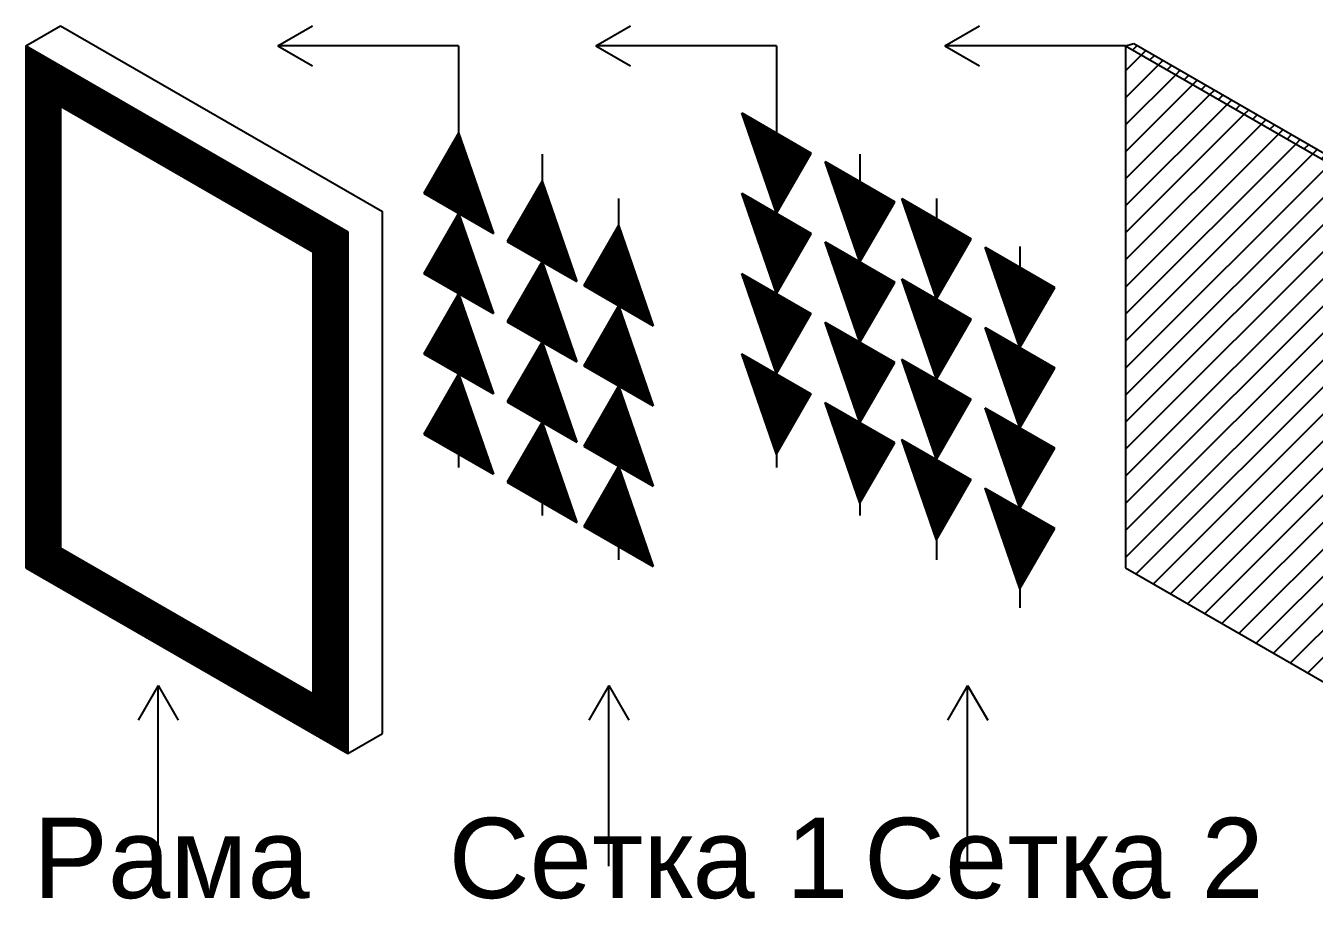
# Model space of a CAD drawing. Header units: millimetres. Extents: x -3079 to 6366, y 6362 to 11451.
# Drawn here: x 702 to 3911, y 6362 to 8537 of the extents above; entities that cross this region are included whole.
import ezdxf

# ---------------------------------------------------------------- set-up
doc = ezdxf.new("R2010")
doc.units = ezdxf.units.MM
doc.layers.add('ТОнкие', color=7, linetype='Continuous', lineweight=25)
doc.styles.get("Standard").update_dxf_attribs({"font": 'arial.ttf'})

msp = doc.modelspace()

# ---------------------------------------------------------------- hatches: boundary and pattern name
at = {"layer": 'ТОнкие', "true_color": 0xc8c92d}
h = msp.add_hatch(dxfattribs=at)
h.set_pattern_fill('ANSI31', color=52)
h.set_pattern_definition([(45, (523.9008, 0), (-2.245064, 2.245064), [])])
h.paths.add_polyline_path([(702.221, 7187.415), (1503.997, 6724.51), (1503.997, 8024.51), (702.221, 8487.415)])
h.paths.add_polyline_path([(788.824, 8337.415), (1417.394, 7974.51), (1417.394, 6874.51), (788.824, 7237.415)], flags=16)
at = {"layer": 'ТОнкие'}
h = msp.add_hatch(dxfattribs=at)
h.set_pattern_fill('ANSI31', color=4, scale=7.5)
h.paths.add_polyline_path([(3461.49, 8493.189), (3441.49, 8487.415), (4243.265, 8024.51), (4263.265, 8030.283)])
h.paths.add_polyline_path([(4263.265, 8030.283), (4243.265, 8024.51), (4243.265, 6724.51), (4263.265, 6730.283)])
h = msp.add_hatch(dxfattribs=at)
h.set_pattern_fill('ANSI31', color=4, scale=15)
h.paths.add_polyline_path([(3441.49, 7187.415), (4243.265, 6724.51), (4243.265, 8024.51), (3441.49, 8487.415)])
at = {"layer": 'ТОнкие', "true_color": 0xf26722}
h = msp.add_hatch(dxfattribs=at)
h.set_pattern_fill('ANSI31', color=30, scale=0.5)
h.set_pattern_definition([(45, (-1044.6508, -2009.0117), (-1.12253202, 1.12253202), [])])
h.paths.add_polyline_path([(2572.018, 8070.415), (2658.62, 8220.415), (2485.415, 8320.415)])
at = {"layer": 'ТОнкие', "true_color": 0xfecc66}
h = msp.add_hatch(dxfattribs=at)
h.set_pattern_fill('ANSI31', color=31, scale=0.5)
h.set_pattern_definition([(45, (-1836.5396, -2209.0117), (-1.12253202, 1.12253202), [])])
h.paths.add_polyline_path([(1693.527, 8120.415), (1866.732, 8020.415), (1780.129, 8270.415)])
at = {"layer": 'ТОнкие', "true_color": 0xf26722}
h = msp.add_hatch(dxfattribs=at)
h.set_pattern_fill('ANSI31', color=30, scale=0.5)
h.set_pattern_definition([(45, (-836.8047, -2130.2555), (-1.12253202, 1.12253202), [])])
h.paths.add_polyline_path([(2779.864, 7949.171), (2866.466, 8099.171), (2693.261, 8199.171)])
at = {"layer": 'ТОнкие', "true_color": 0xfecc66}
h = msp.add_hatch(dxfattribs=at)
h.set_pattern_fill('ANSI31', color=31, scale=0.5)
h.set_pattern_definition([(45, (-1628.6935, -2329.0117), (-1.12253202, 1.12253202), [])])
h.paths.add_polyline_path([(1901.373, 8000.415), (2074.578, 7900.415), (1987.975, 8150.415)])
at = {"layer": 'ТОнкие', "true_color": 0xf26722}
h = msp.add_hatch(dxfattribs=at)
h.set_pattern_fill('ANSI31', color=30, scale=0.5)
h.set_pattern_definition([(45, (-1044.6508, -2209.0117), (-1.12253202, 1.12253202), [])])
h.paths.add_polyline_path([(2572.018, 7870.415), (2658.62, 8020.415), (2485.415, 8120.415)])
h = msp.add_hatch(dxfattribs=at)
h.set_pattern_fill('ANSI31', color=30, scale=0.5)
h.set_pattern_definition([(45, (-646.2791, -2222.3887), (-1.12253202, 1.12253202), [])])
h.paths.add_polyline_path([(2970.39, 7857.038), (3056.992, 8007.038), (2883.787, 8107.038)])
at = {"layer": 'ТОнкие', "true_color": 0xfecc66}
h = msp.add_hatch(dxfattribs=at)
h.set_pattern_fill('ANSI31', color=31, scale=0.5)
h.set_pattern_definition([(45, (-1836.5396, -2409.0117), (-1.12253202, 1.12253202), [])])
h.paths.add_polyline_path([(1693.527, 7920.415), (1866.732, 7820.415), (1780.129, 8070.415)])
h = msp.add_hatch(dxfattribs=at)
h.set_pattern_fill('ANSI31', color=31, scale=0.5)
h.set_pattern_definition([(45, (-1438.1679, -2439.0117), (-1.12253202, 1.12253202), [])])
h.paths.add_polyline_path([(2091.898, 7890.415), (2265.103, 7790.415), (2178.501, 8040.415)])
at = {"layer": 'ТОнкие', "true_color": 0xf26722}
h = msp.add_hatch(dxfattribs=at)
h.set_pattern_fill('ANSI31', color=30, scale=0.5)
h.set_pattern_definition([(45, (-836.8047, -2330.2555), (-1.12253202, 1.12253202), [])])
h.paths.add_polyline_path([(2779.864, 7749.171), (2866.466, 7899.171), (2693.261, 7999.171)])
h = msp.add_hatch(dxfattribs=at)
h.set_pattern_fill('ANSI31', color=30, scale=0.5)
h.set_pattern_definition([(45, (-438.433, -2343.6325), (-1.12253202, 1.12253202), [])])
h.paths.add_polyline_path([(3178.236, 7735.794), (3264.838, 7885.794), (3091.633, 7985.794)])
at = {"layer": 'ТОнкие', "true_color": 0xfecc66}
h = msp.add_hatch(dxfattribs=at)
h.set_pattern_fill('ANSI31', color=31, scale=0.5)
h.set_pattern_definition([(45, (-1628.6935, -2529.0117), (-1.12253202, 1.12253202), [])])
h.paths.add_polyline_path([(1901.373, 7800.415), (2074.578, 7700.415), (1987.975, 7950.415)])
at = {"layer": 'ТОнкие', "true_color": 0xf26722}
h = msp.add_hatch(dxfattribs=at)
h.set_pattern_fill('ANSI31', color=30, scale=0.5)
h.set_pattern_definition([(45, (-1044.6508, -2409.0117), (-1.12253202, 1.12253202), [])])
h.paths.add_polyline_path([(2572.018, 7670.415), (2658.62, 7820.415), (2485.415, 7920.415)])
h = msp.add_hatch(dxfattribs=at)
h.set_pattern_fill('ANSI31', color=30, scale=0.5)
h.set_pattern_definition([(45, (-646.2791, -2422.3887), (-1.12253202, 1.12253202), [])])
h.paths.add_polyline_path([(2970.39, 7657.038), (3056.992, 7807.038), (2883.787, 7907.038)])
at = {"layer": 'ТОнкие', "true_color": 0xfecc66}
h = msp.add_hatch(dxfattribs=at)
h.set_pattern_fill('ANSI31', color=31, scale=0.5)
h.set_pattern_definition([(45, (-1836.5396, -2609.0117), (-1.12253202, 1.12253202), [])])
h.paths.add_polyline_path([(1693.527, 7720.415), (1866.732, 7620.415), (1780.129, 7870.415)])
h = msp.add_hatch(dxfattribs=at)
h.set_pattern_fill('ANSI31', color=31, scale=0.5)
h.set_pattern_definition([(45, (-1438.1679, -2639.0117), (-1.12253202, 1.12253202), [])])
h.paths.add_polyline_path([(2091.898, 7690.415), (2265.103, 7590.415), (2178.501, 7840.415)])
at = {"layer": 'ТОнкие', "true_color": 0xf26722}
h = msp.add_hatch(dxfattribs=at)
h.set_pattern_fill('ANSI31', color=30, scale=0.5)
h.set_pattern_definition([(45, (-836.8047, -2530.2555), (-1.12253202, 1.12253202), [])])
h.paths.add_polyline_path([(2779.864, 7549.171), (2866.466, 7699.171), (2693.261, 7799.171)])
h = msp.add_hatch(dxfattribs=at)
h.set_pattern_fill('ANSI31', color=30, scale=0.5)
h.set_pattern_definition([(45, (-438.433, -2543.6325), (-1.12253202, 1.12253202), [])])
h.paths.add_polyline_path([(3178.236, 7535.794), (3264.838, 7685.794), (3091.633, 7785.794)])
at = {"layer": 'ТОнкие', "true_color": 0xfecc66}
h = msp.add_hatch(dxfattribs=at)
h.set_pattern_fill('ANSI31', color=31, scale=0.5)
h.set_pattern_definition([(45, (-1628.6935, -2729.0117), (-1.12253202, 1.12253202), [])])
h.paths.add_polyline_path([(1901.373, 7600.415), (2074.578, 7500.415), (1987.975, 7750.415)])
at = {"layer": 'ТОнкие', "true_color": 0xf26722}
h = msp.add_hatch(dxfattribs=at)
h.set_pattern_fill('ANSI31', color=30, scale=0.5)
h.set_pattern_definition([(45, (-1044.6508, -2609.0117), (-1.12253202, 1.12253202), [])])
h.paths.add_polyline_path([(2572.018, 7470.415), (2658.62, 7620.415), (2485.415, 7720.415)])
h = msp.add_hatch(dxfattribs=at)
h.set_pattern_fill('ANSI31', color=30, scale=0.5)
h.set_pattern_definition([(45, (-646.2791, -2622.3887), (-1.12253202, 1.12253202), [])])
h.paths.add_polyline_path([(2970.39, 7457.038), (3056.992, 7607.038), (2883.787, 7707.038)])
at = {"layer": 'ТОнкие', "true_color": 0xfecc66}
h = msp.add_hatch(dxfattribs=at)
h.set_pattern_fill('ANSI31', color=31, scale=0.5)
h.set_pattern_definition([(45, (-1836.5396, -2809.0117), (-1.12253202, 1.12253202), [])])
h.paths.add_polyline_path([(1693.527, 7520.415), (1866.732, 7420.415), (1780.129, 7670.415)])
h = msp.add_hatch(dxfattribs=at)
h.set_pattern_fill('ANSI31', color=31, scale=0.5)
h.set_pattern_definition([(45, (-1438.1679, -2839.0117), (-1.12253202, 1.12253202), [])])
h.paths.add_polyline_path([(2091.898, 7490.415), (2265.103, 7390.415), (2178.501, 7640.415)])
at = {"layer": 'ТОнкие', "true_color": 0xf26722}
h = msp.add_hatch(dxfattribs=at)
h.set_pattern_fill('ANSI31', color=30, scale=0.5)
h.set_pattern_definition([(45, (-836.8047, -2730.2555), (-1.12253202, 1.12253202), [])])
h.paths.add_polyline_path([(2779.864, 7349.171), (2866.466, 7499.171), (2693.261, 7599.171)])
h = msp.add_hatch(dxfattribs=at)
h.set_pattern_fill('ANSI31', color=30, scale=0.5)
h.set_pattern_definition([(45, (-438.433, -2743.6325), (-1.12253202, 1.12253202), [])])
h.paths.add_polyline_path([(3178.236, 7335.794), (3264.838, 7485.794), (3091.633, 7585.794)])
at = {"layer": 'ТОнкие', "true_color": 0xfecc66}
h = msp.add_hatch(dxfattribs=at)
h.set_pattern_fill('ANSI31', color=31, scale=0.5)
h.set_pattern_definition([(45, (-1628.6935, -2929.0117), (-1.12253202, 1.12253202), [])])
h.paths.add_polyline_path([(1901.373, 7400.415), (2074.578, 7300.415), (1987.975, 7550.415)])
at = {"layer": 'ТОнкие', "true_color": 0xf26722}
h = msp.add_hatch(dxfattribs=at)
h.set_pattern_fill('ANSI31', color=30, scale=0.5)
h.set_pattern_definition([(45, (-646.2791, -2822.3887), (-1.12253202, 1.12253202), [])])
h.paths.add_polyline_path([(2970.39, 7257.038), (3056.992, 7407.038), (2883.787, 7507.038)])
at = {"layer": 'ТОнкие', "true_color": 0xfecc66}
h = msp.add_hatch(dxfattribs=at)
h.set_pattern_fill('ANSI31', color=31, scale=0.5)
h.set_pattern_definition([(45, (-1438.1679, -3039.0117), (-1.12253202, 1.12253202), [])])
h.paths.add_polyline_path([(2091.898, 7290.415), (2265.103, 7190.415), (2178.501, 7440.415)])
at = {"layer": 'ТОнкие', "true_color": 0xf26722}
h = msp.add_hatch(dxfattribs=at)
h.set_pattern_fill('ANSI31', color=30, scale=0.5)
h.set_pattern_definition([(45, (-438.433, -2943.6325), (-1.12253202, 1.12253202), [])])
h.paths.add_polyline_path([(3178.236, 7135.794), (3264.838, 7285.794), (3091.633, 7385.794)])

# ---------------------------------------------------------------- linework, layer by layer
at = {"layer": 'ТОнкие'}
for p, q in [((702.221, 8487.415), (788.824, 8537.415)), ((788.824, 8537.415), (1590.599, 8074.51)), ((702.221, 8487.415), (1503.997, 8024.51)), ((702.221, 8487.415), (702.221, 7187.415)), ((3441.49, 8487.415), (3461.49, 8493.189)), ((3441.49, 8487.415), (4243.265, 8024.51)), ((3441.49, 8487.415), (3441.49, 7187.415)), ((3461.49, 8493.189), (4263.265, 8030.283)), ((788.824, 8337.415), (1417.394, 7974.51)), ((788.824, 8337.415), (788.824, 7237.415)), ((1780.129, 8337.415), (1780.129, 7437.415)), ((2485.415, 8320.415), (2658.62, 8220.415)), ((2572.018, 8070.415), (2485.415, 8320.415)), ((2572.018, 8337.415), (2572.018, 7437.415)), ((1780.129, 8270.415), (1693.527, 8120.415)), ((1780.129, 8270.415), (1866.732, 8020.415)), ((1987.975, 8217.415), (1987.975, 7317.415)), ((2572.018, 8070.415), (2658.62, 8220.415)), ((2779.864, 8217.415), (2779.864, 7317.415)), ((2693.261, 8199.171), (2866.466, 8099.171)), ((2779.864, 7949.171), (2693.261, 8199.171)), ((1693.527, 8120.415), (1866.732, 8020.415)), ((1987.975, 8150.415), (1901.373, 8000.415)), ((1987.975, 8150.415), (2074.578, 7900.415)), ((2485.415, 8120.415), (2658.62, 8020.415)), ((2572.018, 7870.415), (2485.415, 8120.415)), ((2178.501, 8107.415), (2178.501, 7207.415)), ((2779.864, 7949.171), (2866.466, 8099.171)), ((2883.787, 8107.038), (3056.992, 8007.038)), ((2970.39, 7857.038), (2883.787, 8107.038)), ((2970.39, 8107.415), (2970.39, 7207.415)), ((1590.599, 6774.51), (1590.599, 8074.51)), ((1780.129, 8070.415), (1693.527, 7920.415)), ((1780.129, 8070.415), (1866.732, 7820.415)), ((1503.997, 8024.51), (1503.997, 6724.51)), ((2178.501, 8040.415), (2091.898, 7890.415)), ((2178.501, 8040.415), (2265.103, 7790.415)), ((1901.373, 8000.415), (2074.578, 7900.415)), ((2572.018, 7870.415), (2658.62, 8020.415)), ((2693.261, 7999.171), (2866.466, 7899.171)), ((2779.864, 7749.171), (2693.261, 7999.171)), ((2970.39, 7857.038), (3056.992, 8007.038)), ((1417.394, 7974.51), (1417.394, 6874.51)), ((3091.633, 7985.794), (3264.838, 7885.794)), ((3178.236, 7735.794), (3091.633, 7985.794)), ((3178.236, 7987.415), (3178.236, 7087.415)), ((1987.975, 7950.415), (1901.373, 7800.415)), ((1987.975, 7950.415), (2074.578, 7700.415)), ((1693.527, 7920.415), (1866.732, 7820.415)), ((2485.415, 7920.415), (2658.62, 7820.415)), ((2572.018, 7670.415), (2485.415, 7920.415)), ((2779.864, 7749.171), (2866.466, 7899.171)), ((2883.787, 7907.038), (3056.992, 7807.038)), ((2970.39, 7657.038), (2883.787, 7907.038)), ((1780.129, 7870.415), (1693.527, 7720.415)), ((1780.129, 7870.415), (1866.732, 7620.415)), ((2091.898, 7890.415), (2265.103, 7790.415)), ((3178.236, 7735.794), (3264.838, 7885.794)), ((2178.501, 7840.415), (2091.898, 7690.415)), ((2178.501, 7840.415), (2265.103, 7590.415)), ((1901.373, 7800.415), (2074.578, 7700.415)), ((2572.018, 7670.415), (2658.62, 7820.415)), ((2693.261, 7799.171), (2866.466, 7699.171)), ((2779.864, 7549.171), (2693.261, 7799.171)), ((2970.39, 7657.038), (3056.992, 7807.038)), ((3091.633, 7785.794), (3264.838, 7685.794)), ((3178.236, 7535.794), (3091.633, 7785.794)), ((1987.975, 7750.415), (1901.373, 7600.415)), ((1987.975, 7750.415), (2074.578, 7500.415)), ((1693.527, 7720.415), (1866.732, 7620.415)), ((2485.415, 7720.415), (2658.62, 7620.415)), ((2572.018, 7470.415), (2485.415, 7720.415)), ((2883.787, 7707.038), (3056.992, 7607.038)), ((2970.39, 7457.038), (2883.787, 7707.038)), ((1780.129, 7670.415), (1693.527, 7520.415)), ((1780.129, 7670.415), (1866.732, 7420.415)), ((2091.898, 7690.415), (2265.103, 7590.415)), ((2779.864, 7549.171), (2866.466, 7699.171)), ((3178.236, 7535.794), (3264.838, 7685.794)), ((2178.501, 7640.415), (2091.898, 7490.415)), ((2178.501, 7640.415), (2265.103, 7390.415)), ((2572.018, 7470.415), (2658.62, 7620.415)), ((2970.39, 7457.038), (3056.992, 7607.038)), ((1901.373, 7600.415), (2074.578, 7500.415)), ((2693.261, 7599.171), (2866.466, 7499.171)), ((2779.864, 7349.171), (2693.261, 7599.171)), ((3091.633, 7585.794), (3264.838, 7485.794)), ((3178.236, 7335.794), (3091.633, 7585.794)), ((1987.975, 7550.415), (1901.373, 7400.415)), ((1987.975, 7550.415), (2074.578, 7300.415)), ((1693.527, 7520.415), (1866.732, 7420.415)), ((2091.898, 7490.415), (2265.103, 7390.415)), ((2779.864, 7349.171), (2866.466, 7499.171)), ((2883.787, 7507.038), (3056.992, 7407.038)), ((2970.39, 7257.038), (2883.787, 7507.038)), ((3178.236, 7335.794), (3264.838, 7485.794)), ((2178.501, 7440.415), (2091.898, 7290.415)), ((2178.501, 7440.415), (2265.103, 7190.415)), ((1901.373, 7400.415), (2074.578, 7300.415)), ((2970.39, 7257.038), (3056.992, 7407.038)), ((3091.633, 7385.794), (3264.838, 7285.794)), ((3178.236, 7135.794), (3091.633, 7385.794)), ((2091.898, 7290.415), (2265.103, 7190.415)), ((3178.236, 7135.794), (3264.838, 7285.794)), ((788.824, 7237.415), (1417.394, 6874.51)), ((702.221, 7187.415), (1503.997, 6724.51)), ((3441.49, 7187.415), (4243.265, 6724.51)), ((1503.997, 6724.51), (1590.599, 6774.51))]:
    msp.add_line(p, q, dxfattribs=at)
at = {"layer": 'ТОнкие', "color": 1}
for p, q in [((1329.851, 8487.415), (1416.454, 8537.415)), ((2121.74, 8487.415), (2208.342, 8537.415)), ((2991.212, 8487.415), (3077.814, 8537.415)), ((1780.129, 8487.415), (1329.851, 8487.415)), ((1329.851, 8487.415), (1416.454, 8437.415)), ((1780.129, 8487.415), (1780.129, 8337.415)), ((2572.018, 8487.415), (2121.74, 8487.415)), ((2121.74, 8487.415), (2208.342, 8437.415)), ((2572.018, 8487.415), (2572.018, 8325.575)), ((3441.49, 8487.415), (2991.212, 8487.415)), ((2991.212, 8487.415), (3077.814, 8437.415)), ((1032.146, 6894.397), (982.146, 6807.795)), ((1032.146, 6444.119), (1032.146, 6894.397)), ((1032.146, 6894.397), (1082.146, 6807.795)), ((2154.122, 6894.397), (2104.122, 6807.795)), ((2154.122, 6444.119), (2154.122, 6894.397)), ((2154.122, 6894.397), (2204.122, 6807.795)), ((3048.009, 6894.397), (2998.009, 6807.795)), ((3048.009, 6444.119), (3048.009, 6894.397)), ((3048.009, 6894.397), (3098.009, 6807.795))]:
    msp.add_line(p, q, dxfattribs=at)

# ---------------------------------------------------------------- texts
at = {"layer": 'ТОнкие', "char_height": 200, "attachment_point": 1}
for s, width, insert in [('Рама', 922.45313, (720.537, 6564.731)), ('Сетка 1', 1182.01787, (1755.221, 6564.731)), ('Сетка 2', 1257.33512, (2789.905, 6564.731))]:
    msp.add_mtext_dynamic_manual_height_columns(s, width=width, gutter_width=12.5, heights=[0], dxfattribs=dict(at, insert=insert))

doc.saveas('drawing.dxf')
